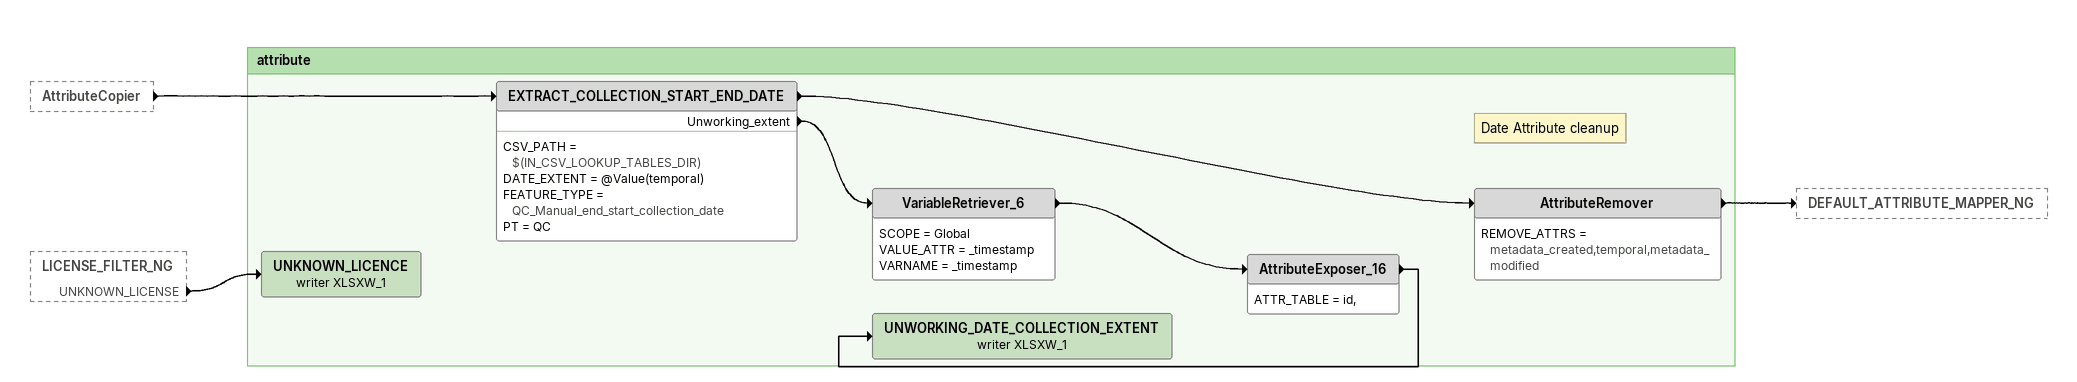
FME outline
AttributeCopier [outside]
    -> EXTRACT_COLLECTION_START_END_DATE
LICENSE_FILTER_NG [outside]
    UNKNOWN_LICENSE -> UNKNOWN_LICENCE (writer XLSXW_1)

Bookmark: attribute
EXTRACT_COLLECTION_START_END_DATE
    CSV_PATH = $(IN_CSV_LOOKUP_TABLES_DIR)
    DATE_EXTENT = @Value(temporal)
    FEATURE_TYPE = QC_Manual_end_start_collection_date
    PT = QC
    -> AttributeRemover
    Unworking_extent -> VariableRetriever_6
VariableRetriever_6
    SCOPE = Global
    VALUE_ATTR = _timestamp
    VARNAME = _timestamp
    -> AttributeExposer_16
AttributeExposer_16
    ATTR_TABLE = id,
    -> UNWORKING_DATE_COLLECTION_EXTENT (writer XLSXW_1)
UNWORKING_DATE_COLLECTION_EXTENT (writer XLSXW_1)
Note: Date Attribute cleanup
AttributeRemover
    REMOVE_ATTRS = metadata_created,temporal,metadata_modified
    -> DEFAULT_ATTRIBUTE_MAPPER_NG
UNKNOWN_LICENCE (writer XLSXW_1)
